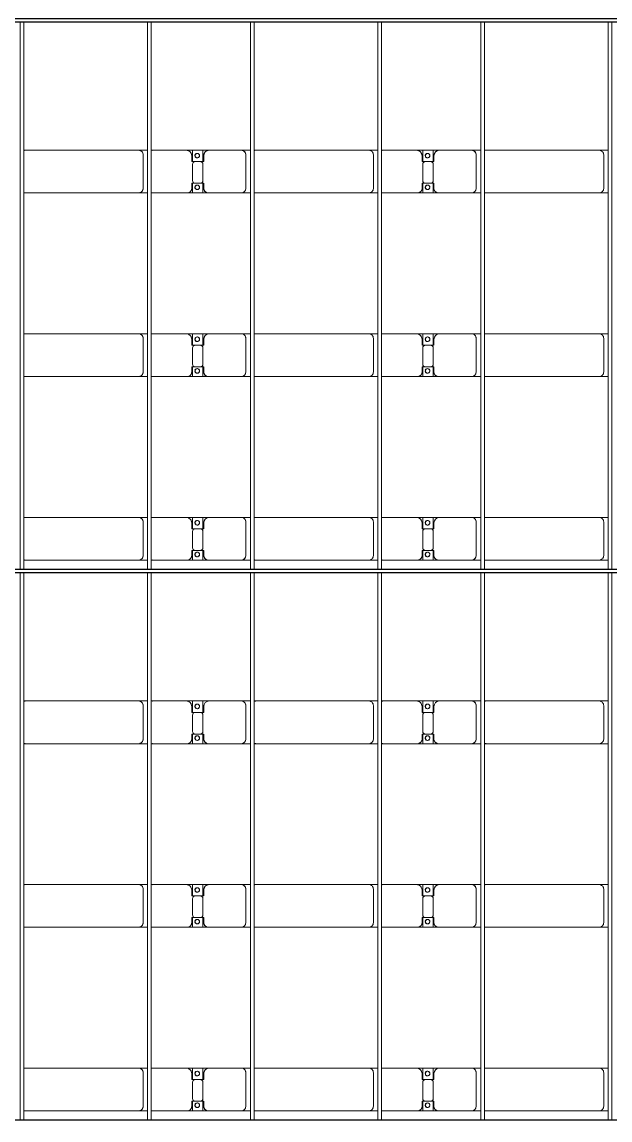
# Model space of a CAD drawing. Header units: millimetres. Extents: x -248177 to 167033, y 156986 to 268923.
# Drawn here: x -141193 to -134783, y 184419 to 196382 of the extents above; entities that cross this region are included whole.
import ezdxf

# ---------------------------------------------------------------- set-up
doc = ezdxf.new("R2010")
doc.units = ezdxf.units.MM
for name, color, linetype, lineweight in [('A-DETL-MBND', 5, 'Continuous', 9), ('A-GENM', 13, 'Continuous', 9), ('S-BEAM', 12, 'Continuous', 9)]:
    doc.layers.add(name, color=color, linetype=linetype, lineweight=lineweight)

# ---------------------------------------------------------------- blocks, each defined once
blk = doc.blocks.new('Dai phao do pin - DẢI PHAO ĐỠ PIN-V37-BỐ TRÍ KHUNG KẾT CẤU BÈ PIN 02')
at = {"layer": 'A-DETL-MBND', "color": 8}
for p, q in [((24460, 242), (24480, 242)), ((24460, 242), (24480, 242)), ((25710, 242), (24480, 242)), ((25710, 242), (25810, 242)), ((25710, 242), (25810, 242)), ((25850, 242), (25870, 242)), ((25850, 242), (25870, 242)), ((26230, 242), (25870, 242)), ((26230, 242), (26412, 242)), ((26411, 242), (26230, 242)), ((26298, 242), (26480, 242)), ((26298, 116), (26298, 242)), ((26480, 242), (26298, 242)), ((26412, 242), (26412, 116)), ((26830, 242), (26480, 242)), ((26830, 242), (26930, 242)), ((26830, 242), (26930, 242)), ((26970, 242), (26990, 242)), ((26970, 242), (26990, 242)), ((28220, 242), (26990, 242)), ((28220, 242), (28320, 242)), ((28220, 242), (28320, 242)), ((28360, 242), (28380, 242)), ((28360, 242), (28380, 242)), ((28740, 242), (28380, 242)), ((28740, 242), (28922, 242)), ((28922, 242), (28740, 242)), ((28808, 242), (28990, 242)), ((28808, 116), (28808, 242)), ((28990, 242), (28808, 242)), ((28922, 242), (28922, 116)), ((29340, 242), (28990, 242)), ((29340, 242), (29440, 242)), ((29340, 242), (29440, 242)), ((29484, 242), (29500, 242)), ((29484, 242), (29500, 242)), ((30730, 242), (29500, 242)), ((30730, 242), (30830, 242)), ((30730, 242), (30830, 242)), ((25760, -173), (25760, 192)), ((26290, 118), (26290, 182)), ((26420, 182), (26420, 118)), ((26880, -173), (26880, 192)), ((28270, -173), (28270, 192)), ((28800, 118), (28800, 182)), ((28930, 182), (28930, 118)), ((29390, -173), (29390, 192)), ((30780, -173), (30780, 192)), ((26382, 118), (26290, 118)), ((26298, 88), (26298, -88)), ((26420, 118), (26328, 118)), ((26412, -88), (26412, 88)), ((28892, 118), (28800, 118)), ((28808, 88), (28808, -88)), ((28930, 118), (28838, 118)), ((28922, -88), (28922, 88)), ((26290, -173), (26290, -118)), ((26290, -118), (26382, -118)), ((26298, -223), (26298, -116)), ((26328, -118), (26420, -118)), ((26412, -116), (26412, -223)), ((26420, -118), (26420, -173)), ((28800, -173), (28800, -118)), ((28800, -118), (28892, -118)), ((28808, -223), (28808, -116)), ((28838, -118), (28930, -118)), ((28922, -116), (28922, -223)), ((28930, -118), (28930, -173)), ((24480, -223), (24460, -223)), ((24480, -223), (24460, -223)), ((24480, -223), (25710, -223)), ((25810, -223), (25710, -223)), ((25810, -223), (25710, -223)), ((25870, -223), (25850, -223)), ((25870, -223), (25850, -223)), ((25870, -223), (26240, -223)), ((26412, -223), (26240, -223)), ((26240, -223), (26411, -223)), ((26470, -223), (26298, -223)), ((26298, -223), (26470, -223)), ((26470, -223), (26830, -223)), ((26930, -223), (26830, -223)), ((26930, -223), (26830, -223)), ((26990, -223), (26970, -223)), ((26990, -223), (26970, -223)), ((26990, -223), (28220, -223)), ((28320, -223), (28220, -223)), ((28320, -223), (28220, -223)), ((28380, -223), (28360, -223)), ((28380, -223), (28360, -223)), ((28380, -223), (28750, -223)), ((28922, -223), (28750, -223)), ((28750, -223), (28922, -223)), ((28980, -223), (28808, -223)), ((28808, -223), (28980, -223)), ((28980, -223), (29340, -223)), ((29440, -223), (29340, -223)), ((29440, -223), (29340, -223)), ((29500, -223), (29484, -223)), ((29500, -223), (29484, -223)), ((29500, -223), (30730, -223)), ((30830, -223), (30730, -223)), ((30830, -223), (30730, -223))]:
    blk.add_line(p, q, dxfattribs=at)
for centre, radius, start, end in [((24480, 192), 50, 90, 105), ((25710, 192), 50, 0, 90), ((25710, 192), 50, 60, 90), ((25870, 192), 50, 90, 105), ((26230, 182), 60, 360, 90), ((26480, 182), 60, 90, 180), ((26830, 192), 50, 360, 90), ((26830, 192), 50, 360, 75), ((26990, 192), 50, 90, 105), ((28220, 192), 50, 360, 90), ((28220, 192), 50, 60, 90), ((28380, 192), 50, 90, 105), ((28740, 182), 60, 360, 90), ((28990, 182), 60, 90, 180), ((29340, 192), 50, 360, 90), ((29340, 192), 50, 360, 75), ((29500, 192), 50, 90, 108.8291), ((30730, 192), 50, 0, 90), ((30730, 192), 50, 60, 90), ((25710, 192), 50, 15, 30), ((26230, 182), 60, 360, 60), ((26349, 183), 25, 0, 180), ((26349, 183), 25, 0, 165), ((26349, 183), 25, 180, 0), ((26351, 183), 25, 360, 180), ((26351, 183), 25, 90, 180), ((26351, 183), 25, 180, 0), ((26351, 183), 25, 180, 300), ((26349, 183), 25, 210, 0), ((26351, 183), 25, 15, 75), ((26351, 183), 25, 330, 345), ((26480, 182), 60, 120, 180), ((28220, 192), 50, 15, 30), ((28740, 182), 60, 360, 60), ((28859, 183), 25, 0, 180), ((28859, 183), 25, 360, 165), ((28859, 183), 25, 180, 0), ((28861, 183), 25, 360, 180), ((28861, 183), 25, 90, 180), ((28861, 183), 25, 180, 0), ((28861, 183), 25, 180, 300), ((28859, 183), 25, 210, 0), ((28861, 183), 25, 15, 75), ((28861, 183), 25, 330, 345), ((28990, 182), 60, 120, 180), ((30730, 192), 50, 15, 30), ((26328, 88), 30, 90, 180), ((26382, 88), 30, 0, 90), ((28838, 88), 30, 90, 180), ((28892, 88), 30, 0, 90), ((26328, -88), 30, 180, 270), ((26382, -88), 30, 270, 0), ((28838, -88), 30, 180, 270), ((28892, -88), 30, 270, 0), ((24480, -173), 50, 255, 270), ((24480, -173), 50, 255, 270), ((25710, -173), 50, 270, 0), ((25710, -173), 50, 285, 300), ((25710, -173), 50, 330, 360), ((25870, -173), 50, 255, 270), ((26240, -173), 50, 270, 0), ((26240, -173), 50, 285, 360), ((26349, -162), 25, 360, 180), ((26349, -162), 25, 105, 165), ((26349, -162), 25, 180, 0), ((26349, -162), 25, 195, 360), ((26351, -162), 25, 360, 180), ((26351, -162), 25, 105, 180), ((26351, -162), 25, 180, 360), ((26351, -162), 25, 180, 270), ((26349, -162), 25, 360, 75), ((26351, -162), 25, 15, 75), ((26351, -162), 25, 285, 345), ((26470, -173), 50, 180, 270), ((26470, -173), 50, 180, 255), ((26830, -173), 50, 270, 360), ((26830, -173), 50, 285, 360), ((26990, -173), 50, 255, 270), ((26990, -173), 50, 255, 270), ((28220, -173), 50, 270, 0), ((28220, -173), 50, 285, 300), ((28220, -173), 50, 330, 360), ((28380, -173), 50, 255, 270), ((28750, -173), 50, 270, 360), ((28750, -173), 50, 285, 360), ((28859, -162), 25, 360, 180), ((28859, -162), 25, 105, 165), ((28859, -162), 25, 180, 0), ((28859, -162), 25, 195, 0), ((28861, -162), 25, 360, 180), ((28861, -162), 25, 105, 180), ((28861, -162), 25, 180, 0), ((28861, -162), 25, 180, 270), ((28859, -162), 25, 360, 75), ((28861, -162), 25, 15, 75), ((28861, -162), 25, 285, 345), ((28980, -173), 50, 180, 270), ((28980, -173), 50, 180, 255), ((29340, -173), 50, 270, 360), ((29340, -173), 50, 285, 0), ((29500, -173), 50, 251.1633, 270), ((29500, -173), 50, 251.1633, 270), ((30730, -173), 50, 270, 0), ((30730, -173), 50, 285, 300), ((30730, -173), 50, 330, 360)]:
    blk.add_arc(centre, radius, start, end, dxfattribs=at)
blk = doc.blocks.new('Dai phao do pin - DẢI PHAO ĐỠ PIN-V38-BỐ TRÍ KHUNG KẾT CẤU BÈ PIN 02')
at = {"layer": 'A-DETL-MBND', "color": 8}
for p, q in [((24460, 242), (24480, 242)), ((24460, 242), (24480, 242)), ((25710, 242), (24480, 242)), ((25710, 242), (25810, 242)), ((25710, 242), (25810, 242)), ((25850, 242), (25870, 242)), ((25850, 242), (25870, 242)), ((26230, 242), (25870, 242)), ((26230, 242), (26412, 242)), ((26411, 242), (26230, 242)), ((26298, 242), (26480, 242)), ((26298, 116), (26298, 242)), ((26480, 242), (26298, 242)), ((26412, 242), (26412, 116)), ((26830, 242), (26480, 242)), ((26830, 242), (26930, 242)), ((26830, 242), (26930, 242)), ((26970, 242), (26990, 242)), ((26970, 242), (26990, 242)), ((28220, 242), (26990, 242)), ((28220, 242), (28320, 242)), ((28220, 242), (28320, 242)), ((28360, 242), (28380, 242)), ((28360, 242), (28380, 242)), ((28740, 242), (28380, 242)), ((28740, 242), (28922, 242)), ((28922, 242), (28740, 242)), ((28808, 242), (28990, 242)), ((28808, 116), (28808, 242)), ((28990, 242), (28808, 242)), ((28922, 242), (28922, 116)), ((29340, 242), (28990, 242)), ((29340, 242), (29440, 242)), ((29340, 242), (29440, 242)), ((29480, 242), (29500, 242)), ((29480, 242), (29500, 242)), ((30730, 242), (29500, 242)), ((30730, 242), (30830, 242)), ((30730, 242), (30830, 242)), ((25760, -173), (25760, 192)), ((26290, 118), (26290, 182)), ((26420, 182), (26420, 118)), ((26880, -173), (26880, 192)), ((28270, -173), (28270, 192)), ((28800, 118), (28800, 182)), ((28930, 182), (28930, 118)), ((29390, -173), (29390, 192)), ((30780, -173), (30780, 192)), ((26382, 118), (26290, 118)), ((26298, 88), (26298, -88)), ((26420, 118), (26328, 118)), ((26412, -88), (26412, 88)), ((28892, 118), (28800, 118)), ((28808, 88), (28808, -88)), ((28930, 118), (28838, 118)), ((28922, -88), (28922, 88)), ((26290, -173), (26290, -118)), ((26290, -118), (26382, -118)), ((26298, -223), (26298, -116)), ((26328, -118), (26420, -118)), ((26412, -116), (26412, -223)), ((26420, -118), (26420, -173)), ((28800, -173), (28800, -118)), ((28800, -118), (28892, -118)), ((28808, -223), (28808, -116)), ((28838, -118), (28930, -118)), ((28922, -116), (28922, -223)), ((28930, -118), (28930, -173)), ((24480, -223), (24460, -223)), ((24480, -223), (24460, -223)), ((24480, -223), (25710, -223)), ((25810, -223), (25710, -223)), ((25810, -223), (25710, -223)), ((25870, -223), (25850, -223)), ((25870, -223), (25850, -223)), ((25870, -223), (26240, -223)), ((26412, -223), (26240, -223)), ((26240, -223), (26411, -223)), ((26470, -223), (26298, -223)), ((26298, -223), (26470, -223)), ((26470, -223), (26830, -223)), ((26930, -223), (26830, -223)), ((26930, -223), (26830, -223)), ((26990, -223), (26970, -223)), ((26990, -223), (26970, -223)), ((26990, -223), (28220, -223)), ((28320, -223), (28220, -223)), ((28320, -223), (28220, -223)), ((28380, -223), (28360, -223)), ((28380, -223), (28360, -223)), ((28380, -223), (28750, -223)), ((28922, -223), (28750, -223)), ((28750, -223), (28922, -223)), ((28980, -223), (28808, -223)), ((28808, -223), (28980, -223)), ((28980, -223), (29340, -223)), ((29440, -223), (29340, -223)), ((29440, -223), (29340, -223)), ((29500, -223), (29484, -223)), ((29500, -223), (29484, -223)), ((29500, -223), (30730, -223)), ((30830, -223), (30730, -223)), ((30830, -223), (30730, -223))]:
    blk.add_line(p, q, dxfattribs=at)
for centre, radius, start, end in [((24480, 192), 50, 90, 105), ((25710, 192), 50, 0, 90), ((25710, 192), 50, 60, 90), ((25870, 192), 50, 90, 105), ((26230, 182), 60, 360, 90), ((26480, 182), 60, 90, 180), ((26830, 192), 50, 360, 90), ((26830, 192), 50, 360, 75), ((26990, 192), 50, 90, 105), ((28220, 192), 50, 360, 90), ((28220, 192), 50, 60, 90), ((28380, 192), 50, 90, 105), ((28740, 182), 60, 360, 90), ((28990, 182), 60, 90, 180), ((29340, 192), 50, 360, 90), ((29340, 192), 50, 360, 75), ((29500, 192), 50, 90, 105), ((30730, 192), 50, 0, 90), ((30730, 192), 50, 60, 90), ((25710, 192), 50, 15, 30), ((26230, 182), 60, 3.0142, 60), ((26349, 183), 25, 0, 180), ((26349, 183), 25, 0, 165), ((26349, 183), 25, 180, 0), ((26351, 183), 25, 360, 180), ((26351, 183), 25, 90, 180), ((26351, 183), 25, 180, 0), ((26351, 183), 25, 180, 300), ((26349, 183), 25, 210, 0), ((26351, 183), 25, 15, 75), ((26351, 183), 25, 330, 345), ((26480, 182), 60, 120, 176.9875), ((28220, 192), 50, 15, 30), ((28740, 182), 60, 2.9821, 60), ((28859, 183), 25, 0, 180), ((28859, 183), 25, 360, 165), ((28859, 183), 25, 180, 0), ((28861, 183), 25, 360, 180), ((28861, 183), 25, 90, 180), ((28861, 183), 25, 180, 0), ((28861, 183), 25, 180, 300), ((28859, 183), 25, 210, 0), ((28861, 183), 25, 15, 75), ((28861, 183), 25, 330, 345), ((28990, 182), 60, 120, 177.0196), ((30730, 192), 50, 15, 30), ((26328, 88), 30, 90, 180), ((26382, 88), 30, 0, 90), ((28838, 88), 30, 90, 180), ((28892, 88), 30, 0, 90), ((26328, -88), 30, 180, 270), ((26382, -88), 30, 270, 0), ((28838, -88), 30, 180, 270), ((28892, -88), 30, 270, 0), ((24480, -173), 50, 255, 270), ((24480, -173), 50, 255, 270), ((25710, -173), 50, 270, 0), ((25710, -173), 50, 285, 300), ((25710, -173), 50, 330, 360), ((25870, -173), 50, 255, 270), ((26240, -173), 50, 270, 0), ((26240, -173), 50, 285, 360), ((26349, -162), 25, 360, 180), ((26349, -162), 25, 105, 165), ((26349, -162), 25, 180, 0), ((26349, -162), 25, 195, 360), ((26351, -162), 25, 360, 180), ((26351, -162), 25, 105, 180), ((26351, -162), 25, 180, 360), ((26351, -162), 25, 180, 270), ((26349, -162), 25, 360, 75), ((26351, -162), 25, 15, 75), ((26351, -162), 25, 285, 345), ((26470, -173), 50, 180, 270), ((26470, -173), 50, 180, 255), ((26830, -173), 50, 270, 360), ((26830, -173), 50, 285, 360), ((26990, -173), 50, 255, 270), ((26990, -173), 50, 255, 270), ((28220, -173), 50, 270, 0), ((28220, -173), 50, 285, 300), ((28220, -173), 50, 330, 360), ((28380, -173), 50, 255, 270), ((28750, -173), 50, 270, 360), ((28750, -173), 50, 285, 360), ((28859, -162), 25, 360, 180), ((28859, -162), 25, 105, 165), ((28859, -162), 25, 180, 0), ((28859, -162), 25, 195, 0), ((28861, -162), 25, 360, 180), ((28861, -162), 25, 105, 180), ((28861, -162), 25, 180, 0), ((28861, -162), 25, 180, 270), ((28859, -162), 25, 360, 75), ((28861, -162), 25, 15, 75), ((28861, -162), 25, 285, 345), ((28980, -173), 50, 180, 270), ((28980, -173), 50, 180, 255), ((29340, -173), 50, 270, 360), ((29340, -173), 50, 285, 0), ((29500, -173), 50, 251.1963, 270), ((29500, -173), 50, 251.1963, 270), ((30730, -173), 50, 270, 0), ((30730, -173), 50, 285, 300), ((30730, -173), 50, 330, 360)]:
    blk.add_arc(centre, radius, start, end, dxfattribs=at)
blk = doc.blocks.new('Dai phao do pin - DẢI PHAO ĐỠ PIN-V39-BỐ TRÍ KHUNG KẾT CẤU BÈ PIN 02')
at = {"layer": 'A-DETL-MBND', "color": 8}
for p, q in [((24460, 242), (24480, 242)), ((24460, 242), (24480, 242)), ((25710, 242), (24480, 242)), ((25710, 242), (25810, 242)), ((25710, 242), (25810, 242)), ((25850, 242), (25870, 242)), ((25850, 242), (25870, 242)), ((26230, 242), (25870, 242)), ((26230, 242), (26412, 242)), ((26411, 242), (26230, 242)), ((26298, 242), (26480, 242)), ((26298, 116), (26298, 242)), ((26480, 242), (26298, 242)), ((26412, 242), (26412, 116)), ((26830, 242), (26480, 242)), ((26830, 242), (26930, 242)), ((26830, 242), (26930, 242)), ((26970, 242), (26990, 242)), ((26970, 242), (26990, 242)), ((28220, 242), (26990, 242)), ((28220, 242), (28320, 242)), ((28220, 242), (28320, 242)), ((28360, 242), (28380, 242)), ((28360, 242), (28380, 242)), ((28740, 242), (28380, 242)), ((28740, 242), (28922, 242)), ((28922, 242), (28740, 242)), ((28808, 242), (28990, 242)), ((28808, 116), (28808, 242)), ((28990, 242), (28808, 242)), ((28922, 242), (28922, 116)), ((29340, 242), (28990, 242)), ((29340, 242), (29440, 242)), ((29340, 242), (29440, 242)), ((29484, 242), (29500, 242)), ((29484, 242), (29500, 242)), ((30730, 242), (29500, 242)), ((30730, 242), (30830, 242)), ((30730, 242), (30830, 242)), ((25760, -173), (25760, 192)), ((26290, 118), (26290, 182)), ((26420, 182), (26420, 118)), ((26880, -173), (26880, 192)), ((28270, -173), (28270, 192)), ((28800, 118), (28800, 182)), ((28930, 182), (28930, 118)), ((29390, -173), (29390, 192)), ((30780, -173), (30780, 192)), ((26382, 118), (26290, 118)), ((26298, 88), (26298, -88)), ((26420, 118), (26328, 118)), ((26412, -88), (26412, 88)), ((28892, 118), (28800, 118)), ((28808, 88), (28808, -88)), ((28930, 118), (28838, 118)), ((28922, -88), (28922, 88)), ((26290, -173), (26290, -118)), ((26290, -118), (26382, -118)), ((26298, -223), (26298, -116)), ((26328, -118), (26420, -118)), ((26412, -116), (26412, -223)), ((26420, -118), (26420, -173)), ((28800, -173), (28800, -118)), ((28800, -118), (28892, -118)), ((28808, -223), (28808, -116)), ((28838, -118), (28930, -118)), ((28922, -116), (28922, -223)), ((28930, -118), (28930, -173)), ((24480, -223), (24460, -223)), ((24480, -223), (24460, -223)), ((24480, -223), (25710, -223)), ((25810, -223), (25710, -223)), ((25810, -223), (25710, -223)), ((25870, -223), (25850, -223)), ((25870, -223), (25850, -223)), ((25870, -223), (26240, -223)), ((26412, -223), (26240, -223)), ((26240, -223), (26411, -223)), ((26470, -223), (26298, -223)), ((26298, -223), (26470, -223)), ((26470, -223), (26830, -223)), ((26930, -223), (26830, -223)), ((26930, -223), (26830, -223)), ((26990, -223), (26970, -223)), ((26990, -223), (26970, -223)), ((26990, -223), (28220, -223)), ((28320, -223), (28220, -223)), ((28320, -223), (28220, -223)), ((28380, -223), (28360, -223)), ((28380, -223), (28360, -223)), ((28380, -223), (28750, -223)), ((28922, -223), (28750, -223)), ((28750, -223), (28922, -223)), ((28980, -223), (28808, -223)), ((28808, -223), (28980, -223)), ((28980, -223), (29340, -223)), ((29440, -223), (29340, -223)), ((29440, -223), (29340, -223)), ((29500, -223), (29480, -223)), ((29500, -223), (29480, -223)), ((29500, -223), (30730, -223)), ((30830, -223), (30730, -223)), ((30830, -223), (30730, -223))]:
    blk.add_line(p, q, dxfattribs=at)
for centre, radius, start, end in [((24480, 192), 50, 90, 105), ((25710, 192), 50, 0, 90), ((25710, 192), 50, 60, 90), ((25870, 192), 50, 90, 105), ((26230, 182), 60, 360, 90), ((26480, 182), 60, 90, 180), ((26830, 192), 50, 360, 90), ((26830, 192), 50, 360, 75), ((26990, 192), 50, 90, 105), ((28220, 192), 50, 360, 90), ((28220, 192), 50, 60, 90), ((28380, 192), 50, 90, 105), ((28740, 182), 60, 360, 90), ((28990, 182), 60, 90, 180), ((29340, 192), 50, 360, 90), ((29340, 192), 50, 360, 75), ((29500, 192), 50, 90, 108.7632), ((30730, 192), 50, 0, 90), ((30730, 192), 50, 60, 90), ((25710, 192), 50, 15, 30), ((26230, 182), 60, 360, 60), ((26349, 183), 25, 0, 180), ((26349, 183), 25, 0, 165), ((26349, 183), 25, 180, 0), ((26351, 183), 25, 360, 180), ((26351, 183), 25, 90, 180), ((26351, 183), 25, 180, 0), ((26351, 183), 25, 180, 300), ((26349, 183), 25, 210, 0), ((26351, 183), 25, 15, 75), ((26351, 183), 25, 330, 345), ((26480, 182), 60, 120, 180), ((28220, 192), 50, 15, 30), ((28740, 182), 60, 360, 60), ((28859, 183), 25, 0, 180), ((28859, 183), 25, 360, 165), ((28859, 183), 25, 180, 0), ((28861, 183), 25, 360, 180), ((28861, 183), 25, 90, 180), ((28861, 183), 25, 180, 0), ((28861, 183), 25, 180, 300), ((28859, 183), 25, 210, 0), ((28861, 183), 25, 15, 75), ((28861, 183), 25, 330, 345), ((28990, 182), 60, 120, 180), ((30730, 192), 50, 15, 30), ((26328, 88), 30, 90, 180), ((26382, 88), 30, 0, 90), ((28838, 88), 30, 90, 180), ((28892, 88), 30, 0, 90), ((26328, -88), 30, 180, 270), ((26382, -88), 30, 270, 0), ((28838, -88), 30, 180, 270), ((28892, -88), 30, 270, 0), ((24480, -173), 50, 255, 270), ((24480, -173), 50, 255, 270), ((25710, -173), 50, 270, 0), ((25710, -173), 50, 285, 300), ((25710, -173), 50, 330, 360), ((25870, -173), 50, 255, 270), ((26240, -173), 50, 270, 0), ((26240, -173), 50, 285, 360), ((26349, -162), 25, 360, 180), ((26349, -162), 25, 105, 165), ((26349, -162), 25, 180, 0), ((26349, -162), 25, 195, 360), ((26351, -162), 25, 360, 180), ((26351, -162), 25, 105, 180), ((26351, -162), 25, 180, 360), ((26351, -162), 25, 180, 270), ((26349, -162), 25, 360, 75), ((26351, -162), 25, 15, 75), ((26351, -162), 25, 285, 345), ((26470, -173), 50, 180, 270), ((26470, -173), 50, 180, 255), ((26830, -173), 50, 270, 360), ((26830, -173), 50, 285, 360), ((26990, -173), 50, 255, 270), ((26990, -173), 50, 255, 270), ((28220, -173), 50, 270, 0), ((28220, -173), 50, 285, 300), ((28220, -173), 50, 330, 360), ((28380, -173), 50, 255, 270), ((28750, -173), 50, 270, 360), ((28750, -173), 50, 285, 360), ((28859, -162), 25, 360, 180), ((28859, -162), 25, 105, 165), ((28859, -162), 25, 180, 0), ((28859, -162), 25, 195, 0), ((28861, -162), 25, 360, 180), ((28861, -162), 25, 105, 180), ((28861, -162), 25, 180, 0), ((28861, -162), 25, 180, 270), ((28859, -162), 25, 360, 75), ((28861, -162), 25, 15, 75), ((28861, -162), 25, 285, 345), ((28980, -173), 50, 180, 270), ((28980, -173), 50, 180, 255), ((29340, -173), 50, 270, 360), ((29340, -173), 50, 285, 0), ((29500, -173), 50, 255, 270), ((29500, -173), 50, 255, 270), ((30730, -173), 50, 270, 0), ((30730, -173), 50, 285, 300), ((30730, -173), 50, 330, 360)]:
    blk.add_arc(centre, radius, start, end, dxfattribs=at)
blk = doc.blocks.new('Dai phao do pin - DẢI PHAO ĐỠ PIN-V40-BỐ TRÍ KHUNG KẾT CẤU BÈ PIN 02')
at = {"layer": 'A-DETL-MBND', "color": 8}
for p, q in [((24460, 242), (24480, 242)), ((24460, 242), (24480, 242)), ((25710, 242), (24480, 242)), ((25710, 242), (25810, 242)), ((25710, 242), (25810, 242)), ((25850, 242), (25870, 242)), ((25850, 242), (25870, 242)), ((26230, 242), (25870, 242)), ((26230, 242), (26412, 242)), ((26411, 242), (26230, 242)), ((26298, 242), (26480, 242)), ((26298, 116), (26298, 242)), ((26480, 242), (26298, 242)), ((26412, 242), (26412, 116)), ((26830, 242), (26480, 242)), ((26830, 242), (26930, 242)), ((26830, 242), (26930, 242)), ((26970, 242), (26990, 242)), ((26970, 242), (26990, 242)), ((28220, 242), (26990, 242)), ((28220, 242), (28320, 242)), ((28220, 242), (28320, 242)), ((28360, 242), (28380, 242)), ((28360, 242), (28380, 242)), ((28740, 242), (28380, 242)), ((28740, 242), (28922, 242)), ((28922, 242), (28740, 242)), ((28808, 242), (28990, 242)), ((28808, 116), (28808, 242)), ((28990, 242), (28808, 242)), ((28922, 242), (28922, 116)), ((29340, 242), (28990, 242)), ((29340, 242), (29440, 242)), ((29340, 242), (29440, 242)), ((29484, 242), (29500, 242)), ((29484, 242), (29500, 242)), ((30730, 242), (29500, 242)), ((30730, 242), (30830, 242)), ((30730, 242), (30830, 242)), ((25760, -173), (25760, 192)), ((26290, 118), (26290, 182)), ((26420, 182), (26420, 118)), ((26880, -173), (26880, 192)), ((28270, -173), (28270, 192)), ((28800, 118), (28800, 182)), ((28930, 182), (28930, 118)), ((29390, -173), (29390, 192)), ((30780, -173), (30780, 192)), ((26382, 118), (26290, 118)), ((26298, 88), (26298, -88)), ((26420, 118), (26328, 118)), ((26412, -88), (26412, 88)), ((28892, 118), (28800, 118)), ((28808, 88), (28808, -88)), ((28930, 118), (28838, 118)), ((28922, -88), (28922, 88)), ((26290, -173), (26290, -118)), ((26290, -118), (26382, -118)), ((26298, -223), (26298, -116)), ((26328, -118), (26420, -118)), ((26412, -116), (26412, -223)), ((26420, -118), (26420, -173)), ((28800, -173), (28800, -118)), ((28800, -118), (28892, -118)), ((28808, -223), (28808, -116)), ((28838, -118), (28930, -118)), ((28922, -116), (28922, -223)), ((28930, -118), (28930, -173)), ((24480, -223), (24460, -223)), ((24480, -223), (24460, -223)), ((24480, -223), (25710, -223)), ((25810, -223), (25710, -223)), ((25810, -223), (25710, -223)), ((25870, -223), (25850, -223)), ((25870, -223), (25850, -223)), ((25870, -223), (26240, -223)), ((26412, -223), (26240, -223)), ((26240, -223), (26411, -223)), ((26470, -223), (26298, -223)), ((26298, -223), (26470, -223)), ((26470, -223), (26830, -223)), ((26930, -223), (26830, -223)), ((26930, -223), (26830, -223)), ((26990, -223), (26970, -223)), ((26990, -223), (26970, -223)), ((26990, -223), (28220, -223)), ((28320, -223), (28220, -223)), ((28320, -223), (28220, -223)), ((28380, -223), (28360, -223)), ((28380, -223), (28360, -223)), ((28380, -223), (28750, -223)), ((28922, -223), (28750, -223)), ((28750, -223), (28922, -223)), ((28980, -223), (28808, -223)), ((28808, -223), (28980, -223)), ((28980, -223), (29340, -223)), ((29440, -223), (29340, -223)), ((29440, -223), (29340, -223)), ((29500, -223), (29484, -223)), ((29500, -223), (29484, -223)), ((29500, -223), (30730, -223)), ((30830, -223), (30730, -223)), ((30830, -223), (30730, -223))]:
    blk.add_line(p, q, dxfattribs=at)
for centre, radius, start, end in [((24480, 192), 50, 90, 105), ((25710, 192), 50, 0, 90), ((25710, 192), 50, 60, 90), ((25870, 192), 50, 90, 105), ((26230, 182), 60, 360, 90), ((26480, 182), 60, 90, 180), ((26830, 192), 50, 360, 90), ((26830, 192), 50, 360, 75), ((26990, 192), 50, 90, 105), ((28220, 192), 50, 360, 90), ((28220, 192), 50, 60, 90), ((28380, 192), 50, 90, 105), ((28740, 182), 60, 360, 90), ((28990, 182), 60, 90, 180), ((29340, 192), 50, 360, 90), ((29340, 192), 50, 360, 75), ((29500, 192), 50, 90, 108.7303), ((30730, 192), 50, 0, 90), ((30730, 192), 50, 60, 90), ((25710, 192), 50, 15, 30), ((26230, 182), 60, 360, 60), ((26349, 183), 25, 0, 180), ((26349, 183), 25, 0, 165), ((26349, 183), 25, 180, 0), ((26351, 183), 25, 360, 180), ((26351, 183), 25, 90, 180), ((26351, 183), 25, 180, 0), ((26351, 183), 25, 180, 300), ((26349, 183), 25, 210, 0), ((26351, 183), 25, 15, 75), ((26351, 183), 25, 330, 345), ((26480, 182), 60, 120, 180), ((28220, 192), 50, 15, 30), ((28740, 182), 60, 360, 60), ((28859, 183), 25, 0, 180), ((28859, 183), 25, 360, 165), ((28859, 183), 25, 180, 0), ((28861, 183), 25, 360, 180), ((28861, 183), 25, 90, 180), ((28861, 183), 25, 180, 0), ((28861, 183), 25, 180, 300), ((28859, 183), 25, 210, 0), ((28861, 183), 25, 15, 75), ((28861, 183), 25, 330, 345), ((28990, 182), 60, 120, 180), ((30730, 192), 50, 15, 30), ((26328, 88), 30, 90, 180), ((26382, 88), 30, 0, 90), ((28838, 88), 30, 90, 180), ((28892, 88), 30, 0, 90), ((26328, -88), 30, 180, 270), ((26382, -88), 30, 270, 0), ((28838, -88), 30, 180, 270), ((28892, -88), 30, 270, 0), ((24480, -173), 50, 255, 270), ((24480, -173), 50, 255, 270), ((25710, -173), 50, 270, 0), ((25710, -173), 50, 285, 300), ((25710, -173), 50, 330, 360), ((25870, -173), 50, 255, 270), ((26240, -173), 50, 270, 0), ((26240, -173), 50, 285, 360), ((26349, -162), 25, 360, 180), ((26349, -162), 25, 105, 165), ((26349, -162), 25, 180, 0), ((26349, -162), 25, 195, 360), ((26351, -162), 25, 360, 180), ((26351, -162), 25, 105, 180), ((26351, -162), 25, 180, 360), ((26351, -162), 25, 180, 270), ((26349, -162), 25, 360, 75), ((26351, -162), 25, 15, 75), ((26351, -162), 25, 285, 345), ((26470, -173), 50, 180, 270), ((26470, -173), 50, 180, 255), ((26830, -173), 50, 270, 360), ((26830, -173), 50, 285, 360), ((26990, -173), 50, 255, 270), ((26990, -173), 50, 255, 270), ((28220, -173), 50, 270, 0), ((28220, -173), 50, 285, 300), ((28220, -173), 50, 330, 360), ((28380, -173), 50, 255, 270), ((28750, -173), 50, 270, 360), ((28750, -173), 50, 285, 360), ((28859, -162), 25, 360, 180), ((28859, -162), 25, 105, 165), ((28859, -162), 25, 180, 0), ((28859, -162), 25, 195, 0), ((28861, -162), 25, 360, 180), ((28861, -162), 25, 105, 180), ((28861, -162), 25, 180, 0), ((28861, -162), 25, 180, 270), ((28859, -162), 25, 360, 75), ((28861, -162), 25, 15, 75), ((28861, -162), 25, 285, 345), ((28980, -173), 50, 180, 270), ((28980, -173), 50, 180, 255), ((29340, -173), 50, 270, 360), ((29340, -173), 50, 285, 0), ((29500, -173), 50, 251.2622, 270), ((29500, -173), 50, 251.2622, 270), ((30730, -173), 50, 270, 0), ((30730, -173), 50, 285, 300), ((30730, -173), 50, 330, 360)]:
    blk.add_arc(centre, radius, start, end, dxfattribs=at)
blk = doc.blocks.new('Dai phao do pin - DẢI PHAO ĐỠ PIN-V41-BỐ TRÍ KHUNG KẾT CẤU BÈ PIN 02')
at = {"layer": 'A-DETL-MBND', "color": 8}
for p, q in [((24460, 242), (24480, 242)), ((24460, 242), (24480, 242)), ((25710, 242), (24480, 242)), ((25710, 242), (25810, 242)), ((25710, 242), (25810, 242)), ((25850, 242), (25870, 242)), ((25850, 242), (25870, 242)), ((26230, 242), (25870, 242)), ((26230, 242), (26412, 242)), ((26411, 242), (26230, 242)), ((26298, 242), (26480, 242)), ((26298, 116), (26298, 242)), ((26480, 242), (26298, 242)), ((26412, 242), (26412, 116)), ((26830, 242), (26480, 242)), ((26830, 242), (26930, 242)), ((26830, 242), (26930, 242)), ((26970, 242), (26990, 242)), ((26970, 242), (26990, 242)), ((28220, 242), (26990, 242)), ((28220, 242), (28320, 242)), ((28220, 242), (28320, 242)), ((28360, 242), (28380, 242)), ((28360, 242), (28380, 242)), ((28740, 242), (28380, 242)), ((28740, 242), (28922, 242)), ((28922, 242), (28740, 242)), ((28808, 242), (28990, 242)), ((28808, 116), (28808, 242)), ((28990, 242), (28808, 242)), ((28922, 242), (28922, 116)), ((29340, 242), (28990, 242)), ((29340, 242), (29440, 242)), ((29340, 242), (29440, 242)), ((29484, 242), (29500, 242)), ((29484, 242), (29500, 242)), ((30730, 242), (29500, 242)), ((30730, 242), (30830, 242)), ((30730, 242), (30830, 242)), ((25760, -173), (25760, 192)), ((26290, 118), (26290, 182)), ((26420, 182), (26420, 118)), ((26880, -173), (26880, 192)), ((28270, -173), (28270, 192)), ((28800, 118), (28800, 182)), ((28930, 182), (28930, 118)), ((29390, -173), (29390, 192)), ((30780, -173), (30780, 192)), ((26382, 118), (26290, 118)), ((26298, 88), (26298, -88)), ((26420, 118), (26328, 118)), ((26412, -88), (26412, 88)), ((28892, 118), (28800, 118)), ((28808, 88), (28808, -88)), ((28930, 118), (28838, 118)), ((28922, -88), (28922, 88)), ((26290, -173), (26290, -118)), ((26290, -118), (26382, -118)), ((26298, -223), (26298, -116)), ((26328, -118), (26420, -118)), ((26412, -116), (26412, -223)), ((26420, -118), (26420, -173)), ((28800, -173), (28800, -118)), ((28800, -118), (28892, -118)), ((28808, -223), (28808, -116)), ((28838, -118), (28930, -118)), ((28922, -116), (28922, -223)), ((28930, -118), (28930, -173)), ((24480, -223), (24460, -223)), ((24480, -223), (24460, -223)), ((24480, -223), (25710, -223)), ((25810, -223), (25710, -223)), ((25810, -223), (25710, -223)), ((25870, -223), (25850, -223)), ((25870, -223), (25850, -223)), ((25870, -223), (26240, -223)), ((26412, -223), (26240, -223)), ((26240, -223), (26411, -223)), ((26470, -223), (26298, -223)), ((26298, -223), (26470, -223)), ((26470, -223), (26830, -223)), ((26930, -223), (26830, -223)), ((26930, -223), (26830, -223)), ((26990, -223), (26970, -223)), ((26990, -223), (26970, -223)), ((26990, -223), (28220, -223)), ((28320, -223), (28220, -223)), ((28320, -223), (28220, -223)), ((28380, -223), (28360, -223)), ((28380, -223), (28360, -223)), ((28380, -223), (28750, -223)), ((28922, -223), (28750, -223)), ((28750, -223), (28922, -223)), ((28980, -223), (28808, -223)), ((28808, -223), (28980, -223)), ((28980, -223), (29340, -223)), ((29440, -223), (29340, -223)), ((29440, -223), (29340, -223)), ((29500, -223), (29484, -223)), ((29500, -223), (29484, -223)), ((29500, -223), (30730, -223)), ((30830, -223), (30730, -223)), ((30830, -223), (30730, -223))]:
    blk.add_line(p, q, dxfattribs=at)
for centre, radius, start, end in [((24480, 192), 50, 90, 105), ((25710, 192), 50, 0, 90), ((25710, 192), 50, 60, 90), ((25870, 192), 50, 90, 105), ((26230, 182), 60, 360, 90), ((26480, 182), 60, 90, 180), ((26830, 192), 50, 360, 90), ((26830, 192), 50, 360, 75), ((26990, 192), 50, 90, 105), ((28220, 192), 50, 360, 90), ((28220, 192), 50, 60, 90), ((28380, 192), 50, 90, 105), ((28740, 182), 60, 360, 90), ((28990, 182), 60, 90, 180), ((29340, 192), 50, 360, 90), ((29340, 192), 50, 360, 75), ((29500, 192), 50, 90, 108.6973), ((30730, 192), 50, 0, 90), ((30730, 192), 50, 60, 90), ((25710, 192), 50, 15, 30), ((26230, 182), 60, 360, 60), ((26349, 183), 25, 0, 180), ((26349, 183), 25, 0, 165), ((26349, 183), 25, 180, 0), ((26351, 183), 25, 360, 180), ((26351, 183), 25, 90, 180), ((26351, 183), 25, 180, 0), ((26351, 183), 25, 180, 300), ((26349, 183), 25, 210, 0), ((26351, 183), 25, 15, 75), ((26351, 183), 25, 330, 345), ((26480, 182), 60, 120, 180), ((28220, 192), 50, 15, 30), ((28740, 182), 60, 360, 60), ((28859, 183), 25, 0, 180), ((28859, 183), 25, 360, 165), ((28859, 183), 25, 180, 0), ((28861, 183), 25, 360, 180), ((28861, 183), 25, 90, 180), ((28861, 183), 25, 180, 0), ((28861, 183), 25, 180, 300), ((28859, 183), 25, 210, 0), ((28861, 183), 25, 15, 75), ((28861, 183), 25, 330, 345), ((28990, 182), 60, 120, 180), ((30730, 192), 50, 15, 30), ((26328, 88), 30, 90, 180), ((26382, 88), 30, 0, 90), ((28838, 88), 30, 90, 180), ((28892, 88), 30, 0, 90), ((26328, -88), 30, 180, 270), ((26382, -88), 30, 270, 0), ((28838, -88), 30, 180, 270), ((28892, -88), 30, 270, 0), ((24480, -173), 50, 255, 270), ((24480, -173), 50, 255, 270), ((25710, -173), 50, 270, 0), ((25710, -173), 50, 285, 300), ((25710, -173), 50, 330, 360), ((25870, -173), 50, 255, 270), ((26240, -173), 50, 270, 0), ((26240, -173), 50, 285, 360), ((26349, -162), 25, 360, 180), ((26349, -162), 25, 105, 165), ((26349, -162), 25, 180, 0), ((26349, -162), 25, 195, 360), ((26351, -162), 25, 360, 180), ((26351, -162), 25, 105, 180), ((26351, -162), 25, 180, 360), ((26351, -162), 25, 180, 270), ((26349, -162), 25, 360, 75), ((26351, -162), 25, 15, 75), ((26351, -162), 25, 285, 345), ((26470, -173), 50, 180, 270), ((26470, -173), 50, 180, 255), ((26830, -173), 50, 270, 360), ((26830, -173), 50, 285, 360), ((26990, -173), 50, 255, 270), ((26990, -173), 50, 255, 270), ((28220, -173), 50, 270, 0), ((28220, -173), 50, 285, 300), ((28220, -173), 50, 330, 360), ((28380, -173), 50, 255, 270), ((28750, -173), 50, 270, 360), ((28750, -173), 50, 285, 360), ((28859, -162), 25, 360, 180), ((28859, -162), 25, 105, 165), ((28859, -162), 25, 180, 0), ((28859, -162), 25, 195, 0), ((28861, -162), 25, 360, 180), ((28861, -162), 25, 105, 180), ((28861, -162), 25, 180, 0), ((28861, -162), 25, 180, 270), ((28859, -162), 25, 360, 75), ((28861, -162), 25, 15, 75), ((28861, -162), 25, 285, 345), ((28980, -173), 50, 180, 270), ((28980, -173), 50, 180, 255), ((29340, -173), 50, 270, 360), ((29340, -173), 50, 285, 0), ((29500, -173), 50, 251.2951, 270), ((29500, -173), 50, 251.2951, 270), ((30730, -173), 50, 270, 0), ((30730, -173), 50, 285, 300), ((30730, -173), 50, 330, 360)]:
    blk.add_arc(centre, radius, start, end, dxfattribs=at)
blk = doc.blocks.new('Dai phao do pin - DẢI PHAO ĐỠ PIN-V42-BỐ TRÍ KHUNG KẾT CẤU BÈ PIN 02')
at = {"layer": 'A-DETL-MBND', "color": 8}
for p, q in [((24460, 242), (24480, 242)), ((24460, 242), (24480, 242)), ((25710, 242), (24480, 242)), ((25710, 242), (25810, 242)), ((25710, 242), (25810, 242)), ((25850, 242), (25870, 242)), ((25850, 242), (25870, 242)), ((26230, 242), (25870, 242)), ((26230, 242), (26412, 242)), ((26411, 242), (26230, 242)), ((26298, 242), (26480, 242)), ((26298, 116), (26298, 242)), ((26480, 242), (26298, 242)), ((26412, 242), (26412, 116)), ((26830, 242), (26480, 242)), ((26830, 242), (26930, 242)), ((26830, 242), (26930, 242)), ((26970, 242), (26990, 242)), ((26970, 242), (26990, 242)), ((28220, 242), (26990, 242)), ((28220, 242), (28320, 242)), ((28220, 242), (28320, 242)), ((28360, 242), (28380, 242)), ((28360, 242), (28380, 242)), ((28740, 242), (28380, 242)), ((28740, 242), (28922, 242)), ((28922, 242), (28740, 242)), ((28808, 242), (28990, 242)), ((28808, 116), (28808, 242)), ((28990, 242), (28808, 242)), ((28922, 242), (28922, 116)), ((29340, 242), (28990, 242)), ((29340, 242), (29440, 242)), ((29340, 242), (29440, 242)), ((29484, 242), (29500, 242)), ((29484, 242), (29500, 242)), ((30730, 242), (29500, 242)), ((30730, 242), (30830, 242)), ((30730, 242), (30830, 242)), ((25760, -173), (25760, 192)), ((26290, 118), (26290, 182)), ((26420, 182), (26420, 118)), ((26880, -173), (26880, 192)), ((28270, -173), (28270, 192)), ((28800, 118), (28800, 182)), ((28930, 182), (28930, 118)), ((29390, -173), (29390, 192)), ((30780, -173), (30780, 192)), ((26382, 118), (26290, 118)), ((26298, 88), (26298, -88)), ((26420, 118), (26328, 118)), ((26412, -88), (26412, 88)), ((28892, 118), (28800, 118)), ((28808, 88), (28808, -88)), ((28930, 118), (28838, 118)), ((28922, -88), (28922, 88)), ((26290, -173), (26290, -118)), ((26290, -118), (26382, -118)), ((26298, -223), (26298, -116)), ((26328, -118), (26420, -118)), ((26412, -116), (26412, -223)), ((26420, -118), (26420, -173)), ((28800, -173), (28800, -118)), ((28800, -118), (28892, -118)), ((28808, -223), (28808, -116)), ((28838, -118), (28930, -118)), ((28922, -116), (28922, -223)), ((28930, -118), (28930, -173)), ((24480, -223), (24460, -223)), ((24480, -223), (24460, -223)), ((24480, -223), (25710, -223)), ((25810, -223), (25710, -223)), ((25810, -223), (25710, -223)), ((25870, -223), (25850, -223)), ((25870, -223), (25850, -223)), ((25870, -223), (26240, -223)), ((26412, -223), (26240, -223)), ((26240, -223), (26411, -223)), ((26470, -223), (26298, -223)), ((26298, -223), (26470, -223)), ((26470, -223), (26830, -223)), ((26930, -223), (26830, -223)), ((26930, -223), (26830, -223)), ((26990, -223), (26970, -223)), ((26990, -223), (26970, -223)), ((26990, -223), (28220, -223)), ((28320, -223), (28220, -223)), ((28320, -223), (28220, -223)), ((28380, -223), (28360, -223)), ((28380, -223), (28360, -223)), ((28380, -223), (28750, -223)), ((28922, -223), (28750, -223)), ((28750, -223), (28922, -223)), ((28980, -223), (28808, -223)), ((28808, -223), (28980, -223)), ((28980, -223), (29340, -223)), ((29440, -223), (29340, -223)), ((29440, -223), (29340, -223)), ((29500, -223), (29484, -223)), ((29500, -223), (29484, -223)), ((29500, -223), (30730, -223)), ((30830, -223), (30730, -223)), ((30830, -223), (30730, -223))]:
    blk.add_line(p, q, dxfattribs=at)
for centre, radius, start, end in [((24480, 192), 50, 90, 105), ((25710, 192), 50, 0, 90), ((25710, 192), 50, 60, 90), ((25870, 192), 50, 90, 105), ((26230, 182), 60, 360, 90), ((26480, 182), 60, 90, 180), ((26830, 192), 50, 360, 90), ((26830, 192), 50, 360, 75), ((26990, 192), 50, 90, 105), ((28220, 192), 50, 360, 90), ((28220, 192), 50, 60, 90), ((28380, 192), 50, 90, 105), ((28740, 182), 60, 360, 90), ((28990, 182), 60, 90, 180), ((29340, 192), 50, 360, 90), ((29340, 192), 50, 360, 75), ((29500, 192), 50, 90, 108.6644), ((30730, 192), 50, 0, 90), ((30730, 192), 50, 60, 90), ((25710, 192), 50, 15, 30), ((26230, 182), 60, 360, 60), ((26349, 183), 25, 0, 180), ((26349, 183), 25, 0, 165), ((26349, 183), 25, 180, 0), ((26351, 183), 25, 360, 180), ((26351, 183), 25, 90, 180), ((26351, 183), 25, 180, 0), ((26351, 183), 25, 180, 300), ((26349, 183), 25, 210, 0), ((26351, 183), 25, 15, 75), ((26351, 183), 25, 330, 345), ((26480, 182), 60, 120, 180), ((28220, 192), 50, 15, 30), ((28740, 182), 60, 360, 60), ((28859, 183), 25, 0, 180), ((28859, 183), 25, 360, 165), ((28859, 183), 25, 180, 0), ((28861, 183), 25, 360, 180), ((28861, 183), 25, 90, 180), ((28861, 183), 25, 180, 0), ((28861, 183), 25, 180, 300), ((28859, 183), 25, 210, 0), ((28861, 183), 25, 15, 75), ((28861, 183), 25, 330, 345), ((28990, 182), 60, 120, 180), ((30730, 192), 50, 15, 30), ((26328, 88), 30, 90, 180), ((26382, 88), 30, 0, 90), ((28838, 88), 30, 90, 180), ((28892, 88), 30, 0, 90), ((26328, -88), 30, 180, 270), ((26382, -88), 30, 270, 0), ((28838, -88), 30, 180, 270), ((28892, -88), 30, 270, 0), ((24480, -173), 50, 255, 270), ((24480, -173), 50, 255, 270), ((25710, -173), 50, 270, 0), ((25710, -173), 50, 285, 300), ((25710, -173), 50, 330, 360), ((25870, -173), 50, 255, 270), ((26240, -173), 50, 270, 0), ((26240, -173), 50, 285, 360), ((26349, -162), 25, 360, 180), ((26349, -162), 25, 105, 165), ((26349, -162), 25, 180, 0), ((26349, -162), 25, 195, 360), ((26351, -162), 25, 360, 180), ((26351, -162), 25, 105, 180), ((26351, -162), 25, 180, 360), ((26351, -162), 25, 180, 270), ((26349, -162), 25, 360, 75), ((26351, -162), 25, 15, 75), ((26351, -162), 25, 285, 345), ((26470, -173), 50, 180, 270), ((26470, -173), 50, 180, 255), ((26830, -173), 50, 270, 360), ((26830, -173), 50, 285, 360), ((26990, -173), 50, 255, 270), ((26990, -173), 50, 255, 270), ((28220, -173), 50, 270, 0), ((28220, -173), 50, 285, 300), ((28220, -173), 50, 330, 360), ((28380, -173), 50, 255, 270), ((28750, -173), 50, 270, 360), ((28750, -173), 50, 285, 360), ((28859, -162), 25, 360, 180), ((28859, -162), 25, 105, 165), ((28859, -162), 25, 180, 0), ((28859, -162), 25, 195, 0), ((28861, -162), 25, 360, 180), ((28861, -162), 25, 105, 180), ((28861, -162), 25, 180, 0), ((28861, -162), 25, 180, 270), ((28859, -162), 25, 360, 75), ((28861, -162), 25, 15, 75), ((28861, -162), 25, 285, 345), ((28980, -173), 50, 180, 270), ((28980, -173), 50, 180, 255), ((29340, -173), 50, 270, 360), ((29340, -173), 50, 285, 0), ((29500, -173), 50, 251.328, 270), ((29500, -173), 50, 251.328, 270), ((30730, -173), 50, 270, 0), ((30730, -173), 50, 285, 300), ((30730, -173), 50, 330, 360)]:
    blk.add_arc(centre, radius, start, end, dxfattribs=at)
blk = doc.blocks.new('Dầm C52 - Dầm C52-24593-BỐ TRÍ KHUNG KẾT CẤU BÈ PIN 02')
at = {"layer": 'S-BEAM', "color": 1}
for p, q in [((-28178, 20), (-22218, 20)), ((-22178, 20), (-16218, 20)), ((-22218, -20), (-28178, -20)), ((-16218, -20), (-22178, -20))]:
    blk.add_line(p, q, dxfattribs=at)
blk = doc.blocks.new('Dầm C52 - Hộp 40x60-25285-BỐ TRÍ KHUNG KẾT CẤU BÈ PIN 02')
at = {"layer": 'S-BEAM', "color": 3, "lineweight": 25}
blk.add_line((-92418, 20), (92418, 20), dxfattribs=at)
blk = doc.blocks.new('Dầm C52 - Hộp 40x60-16517-BỐ TRÍ KHUNG KẾT CẤU BÈ PIN 02')
at = {"layer": 'S-BEAM', "color": 3, "lineweight": 25}
for p, q in [((-109999, 20), (109999, 20)), ((109999, -20), (-109999, -20))]:
    blk.add_line(p, q, dxfattribs=at)
blk = doc.blocks.new('HOBANMONG_BEPIN 2_rvt-1-BỐ TRÍ KHUNG KẾT CẤU BÈ PIN 02')
at = {"layer": 'A-GENM', "lineweight": 9, "rotation": 0.0007586094741477002}
for name, p in [('Dai phao do pin - DẢI PHAO ĐỠ PIN-V42-BỐ TRÍ KHUNG KẾT CẤU BÈ PIN 02', (-165632, 194742)), ('Dai phao do pin - DẢI PHAO ĐỠ PIN-V41-BỐ TRÍ KHUNG KẾT CẤU BÈ PIN 02', (-165632, 192742)), ('Dai phao do pin - DẢI PHAO ĐỠ PIN-V40-BỐ TRÍ KHUNG KẾT CẤU BÈ PIN 02', (-165632, 190742)), ('Dai phao do pin - DẢI PHAO ĐỠ PIN-V39-BỐ TRÍ KHUNG KẾT CẤU BÈ PIN 02', (-165632, 188742)), ('Dai phao do pin - DẢI PHAO ĐỠ PIN-V38-BỐ TRÍ KHUNG KẾT CẤU BÈ PIN 02', (-165632, 186742)), ('Dai phao do pin - DẢI PHAO ĐỠ PIN-V37-BỐ TRÍ KHUNG KẾT CẤU BÈ PIN 02', (-165632, 184742))]:
    blk.add_blockref(name, p, dxfattribs=at)
at = {"layer": 'S-BEAM', "lineweight": 9}
for name, p, rotation in [('Dầm C52 - Dầm C52-24593-BỐ TRÍ KHUNG KẾT CẤU BÈ PIN 02', (-141193, 212599), 90.00075860989138), ('Dầm C52 - Dầm C52-24593-BỐ TRÍ KHUNG KẾT CẤU BÈ PIN 02', (-139803, 212599), 90.00075860989138), ('Dầm C52 - Dầm C52-24593-BỐ TRÍ KHUNG KẾT CẤU BÈ PIN 02', (-138683, 212599), 90.00075860989138), ('Dầm C52 - Dầm C52-24593-BỐ TRÍ KHUNG KẾT CẤU BÈ PIN 02', (-137293, 212599), 90.00075860989138), ('Dầm C52 - Dầm C52-24593-BỐ TRÍ KHUNG KẾT CẤU BÈ PIN 02', (-136173, 212599), 90.00075860989138), ('Dầm C52 - Dầm C52-24593-BỐ TRÍ KHUNG KẾT CẤU BÈ PIN 02', (-134783, 212599), 90.00075860989138), ('Dầm C52 - Hộp 40x60-16517-BỐ TRÍ KHUNG KẾT CẤU BÈ PIN 02', (-131154, 196401), 0.0007586094741477002), ('Dầm C52 - Hộp 40x60-16517-BỐ TRÍ KHUNG KẾT CẤU BÈ PIN 02', (-131154, 190401), 0.0007586094741477002), ('Dầm C52 - Hộp 40x60-25285-BỐ TRÍ KHUNG KẾT CẤU BÈ PIN 02', (-148736, 184400), 0.0007586094741477002)]:
    blk.add_blockref(name, p, dxfattribs=dict(at, rotation=rotation))

msp = doc.modelspace()

# ---------------------------------------------------------------- block references
at = {"lineweight": 5}
msp.add_blockref('HOBANMONG_BEPIN 2_rvt-1-BỐ TRÍ KHUNG KẾT CẤU BÈ PIN 02', (0, 0), dxfattribs=at)

doc.saveas('drawing.dxf')
